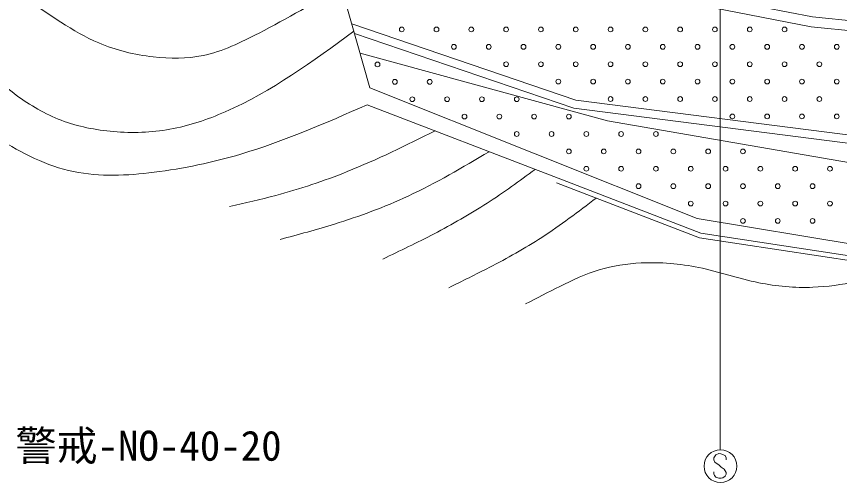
# Model space of a CAD drawing. Units: millimetres, scale not verified. Extents: x 40000 to 680000, y 20000 to 380000.
# Drawn here: x 392483 to 442648, y 242167 to 270596 of the extents above; entities that cross this region are included whole.
import ezdxf
from ezdxf.enums import TextEntityAlignment as Align

# ---------------------------------------------------------------- set-up
doc = ezdxf.new("R2010")
doc.units = ezdxf.units.MM
doc.header["$LTSCALE"] = 1000
doc.layers.add('M-BGD', color=7, linetype='Continuous', lineweight=13)
doc.layers.add('M-STR-STRC', color=7, linetype='Continuous', lineweight=13)
doc.styles.add('ＭＳ ゴシック', font='')
doc.styles.get('ＭＳ ゴシック').set_extended_font_data('MS Gothic')

msp = doc.modelspace()

# ---------------------------------------------------------------- linework, layer by layer
at = {"layer": 'M-BGD'}
for p, q in [((410660, 278252), (414018, 266244)), ((428386, 273028), (441005, 270563)), ((431014, 271903), (440918, 269969)), ((441005, 270563), (448598, 269799)), ((412926, 270148), (426569, 265487)), ((440918, 269969), (448555, 269201)), ((413090, 269564), (426456, 264997)), ((413428, 268355), (428512, 264223)), ((414018, 266244), (433965, 258265)), ((426569, 265487), (448383, 262711)), ((425505, 260726), (413863, 265211)), ((426456, 264997), (448346, 262212)), ((428512, 264223), (446737, 261081)), ((425397, 260446), (434120, 257086)), ((425505, 260726), (434197, 257377)), ((433965, 258265), (451345, 255382)), ((434197, 257377), (451562, 254740)), ((434120, 257086), (452977, 254221))]:
    msp.add_line(p, q, dxfattribs=at)
for centre in [(415964, 269803), (418085, 269803), (420206, 269803), (422327, 269803), (424449, 269803), (426570, 269803), (428691, 269803), (430813, 269803), (432934, 269803), (435055, 269803), (437177, 269803), (439298, 269803), (419146, 268742), (421267, 268742), (423388, 268742), (425509, 268742), (427631, 268742), (429752, 268742), (431873, 268742), (433995, 268742), (436116, 268742), (438237, 268742), (440359, 268742), (442480, 268742), (414488, 267669), (422327, 267682), (424449, 267682), (426570, 267682), (428691, 267682), (430813, 267682), (432934, 267682), (435055, 267682), (437177, 267682), (439298, 267682), (441419, 267682), (415549, 266609), (417670, 266609), (425509, 266621), (427631, 266621), (429752, 266621), (431873, 266621), (433995, 266621), (436116, 266621), (438237, 266621), (440359, 266621), (442480, 266621), (416610, 265548), (418731, 265548), (420852, 265548), (422973, 265548), (428691, 265560), (430813, 265560), (432934, 265560), (435055, 265560), (437177, 265560), (439298, 265560), (441419, 265560), (419791, 264487), (421913, 264487), (424034, 264487), (426155, 264487), (436116, 264500), (438237, 264500), (440359, 264500), (442480, 264500), (422973, 263427), (425095, 263427), (427216, 263427), (429337, 263427), (431459, 263427), (426155, 262366), (428277, 262366), (430398, 262366), (432519, 262366), (434641, 262366), (436762, 262366), (427216, 261305), (429337, 261305), (431459, 261305), (433580, 261305), (435701, 261305), (437823, 261305), (439944, 261305), (442065, 261305), (430398, 260245), (432519, 260245), (434641, 260245), (436762, 260245), (438883, 260245), (441005, 260245), (433580, 259184), (435701, 259184), (437823, 259184), (439944, 259184), (442065, 259184), (436762, 258123), (438883, 258123), (441005, 258123)]:
    msp.add_circle(centre, 145, dxfattribs=at)
for points, knots in [([(368401, 288178), (369272, 288259), (370143, 288340), (371003, 288266), (372208, 288163), (373391, 287758), (374501, 287242), (375625, 286720), (376673, 286084), (377701, 285408), (379101, 284487), (380463, 283492), (381711, 282379), (382926, 281296), (384033, 280100), (385082, 278838), (386423, 277223), (387669, 275499), (389263, 274188), (390400, 273252), (391714, 272526), (392974, 271713), (394467, 270751), (395885, 269668), (397496, 268983), (398544, 268537), (399674, 268260), (400824, 268129), (401839, 268014), (402870, 268012), (403853, 268215), (405046, 268461), (406169, 269008), (407266, 269580), (408987, 270477), (410642, 271437), (412298, 272396)], [0, 0, 0, 0, 1, 1, 1, 2, 2, 2, 3, 3, 3, 4, 4, 4, 5, 5, 5, 6, 6, 6, 7, 7, 7, 8, 8, 8, 9, 9, 9, 10, 10, 10, 11, 11, 11, 12, 12, 12, 12]), ([(363739, 282584), (364838, 282632), (365937, 282681), (367035, 282635), (368228, 282585), (369421, 282424), (370576, 282123), (371838, 281794), (373055, 281298), (374203, 280672), (375302, 280073), (376337, 279356), (377274, 278539), (379286, 276788), (380851, 274580), (382479, 272438), (384230, 270136), (386053, 267910), (388111, 265911), (389130, 264921), (390207, 263986), (391396, 263181), (392788, 262237), (394334, 261470), (395961, 261133), (397556, 260802), (399228, 260886), (400867, 261090), (402672, 261315), (404436, 261687), (406157, 262199), (408792, 262984), (411327, 264098), (413863, 265211)], [0, 0, 0, 0, 1, 1, 1, 2, 2, 2, 3, 3, 3, 4, 4, 4, 5, 5, 5, 6, 6, 6, 7, 7, 7, 8, 8, 8, 9, 9, 9, 10, 10, 10, 11, 11, 11, 11]), ([(379524, 280169), (382524, 276474), (385525, 272779), (388769, 269272), (389922, 268025), (391105, 266802), (392474, 265798), (393318, 265178), (394232, 264642), (395207, 264269), (396226, 263879), (397310, 263667), (398403, 263574), (399550, 263477), (400705, 263512), (401831, 263713), (402995, 263921), (404128, 264305), (405213, 264779), (408045, 266015), (410547, 267860), (413050, 269704)], [0, 0, 0, 0, 1, 1, 1, 2, 2, 2, 3, 3, 3, 4, 4, 4, 5, 5, 5, 6, 6, 6, 7, 7, 7, 7]), ([(405474, 259000), (406416, 259216), (407357, 259432), (408290, 259682), (409767, 260079), (411223, 260563), (412642, 261133), (414470, 261866), (416237, 262741), (418004, 263616)], [0, 0, 0, 0, 1, 1, 1, 2, 2, 2, 3, 3, 3, 3]), ([(408546, 256995), (409659, 257293), (410772, 257591), (411874, 257933), (413401, 258407), (414906, 258964), (416353, 259640), (418054, 260434), (419675, 261391), (421295, 262348)], [0, 0, 0, 0, 1, 1, 1, 2, 2, 2, 3, 3, 3, 3]), ([(414817, 255800), (415861, 256300), (416905, 256800), (417932, 257336), (419039, 257914), (420127, 258533), (421174, 259213), (422173, 259861), (423136, 260565), (424098, 261268)], [0, 0, 0, 0, 1, 1, 1, 2, 2, 2, 3, 3, 3, 3]), ([(418828, 254051), (419655, 254457), (420483, 254863), (421302, 255288), (422394, 255854), (423471, 256454), (424502, 257123), (425643, 257863), (426727, 258690), (427811, 259516)], [0, 0, 0, 0, 1, 1, 1, 2, 2, 2, 3, 3, 3, 3]), ([(423509, 253059), (424201, 253418), (424893, 253776), (425594, 254125), (426376, 254514), (427169, 254892), (428002, 255144), (428825, 255392), (429686, 255518), (430550, 255561), (431732, 255619), (432918, 255521), (434071, 255283), (435302, 255028), (436495, 254611), (437730, 254356), (438809, 254134), (439921, 254035), (441019, 254078), (442787, 254148), (444520, 254587), (446252, 255026)], [0, 0, 0, 0, 1, 1, 1, 2, 2, 2, 3, 3, 3, 4, 4, 4, 5, 5, 5, 6, 6, 6, 7, 7, 7, 7])]:
    msp.add_open_spline(points, degree=3, knots=knots, dxfattribs=at)
at = {"layer": 'M-STR-STRC'}
for p, q in [((435369, 271664), (435369, 244167)), ((435106, 243864), (434982, 243679)), ((435298, 243930), (435106, 243864)), ((435419, 243927), (435298, 243930)), ((435670, 243808), (435419, 243927)), ((435733, 243677), (435670, 243808)), ((434982, 243679), (434985, 243548)), ((434985, 243548), (435048, 243419)), ((435048, 243419), (435304, 243237)), ((435733, 243548), (435733, 243677)), ((434985, 242700), (434982, 242821)), ((435304, 243237), (435433, 243105)), ((435433, 243105), (435612, 242989)), ((435612, 242989), (435738, 242789)), ((435024, 242597), (434985, 242700)), ((435109, 242486), (435024, 242597)), ((435296, 242426), (435109, 242486)), ((435430, 242426), (435296, 242426)), ((435530, 242455), (435430, 242426)), ((435672, 242547), (435530, 242455)), ((435733, 242679), (435672, 242547)), ((435738, 242789), (435733, 242679))]:
    msp.add_line(p, q, dxfattribs=at)
msp.add_circle((435390, 243167), 1000, dxfattribs=at)

# ---------------------------------------------------------------- texts
at = {"layer": 'M-STR-STRC', "style": 'ＭＳ ゴシック'}
msp.add_text('警戒-NO-40-20', height=1833, dxfattribs=at).set_placement((392423, 242949), align=Align.BOTTOM_LEFT)

doc.saveas('drawing.dxf')
